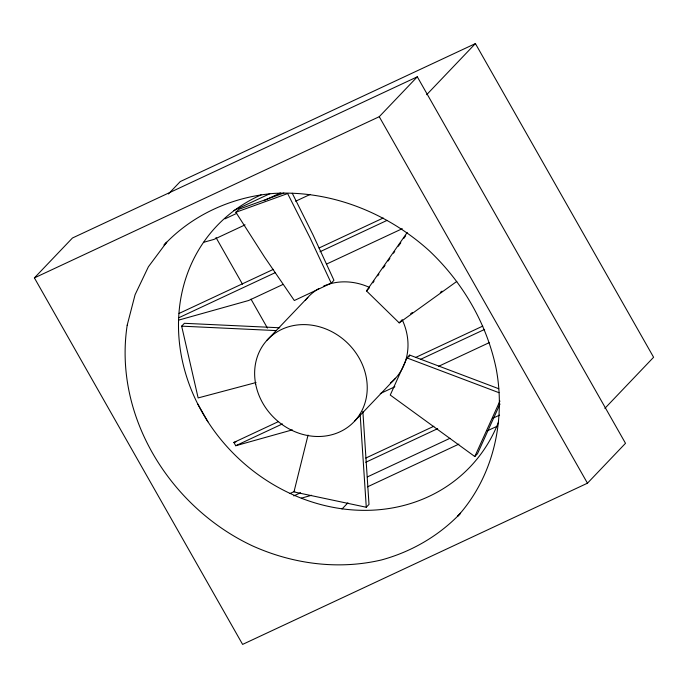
<?xml version="1.0" encoding="UTF-8"?>
<svg xmlns="http://www.w3.org/2000/svg" width="688" height="688" viewBox="0 0 688 688"><rect width="100%" height="100%" fill="white"/><g stroke="black" fill="none" stroke-linecap="round" stroke-linejoin="round"><path stroke-width="1.03" d="M308.052 435.083L293.965 491.937L366.283 507.254L369 504.407L362.86 411.441M498.723 388.72L409.67 355.077L406.952 357.923L390.259 395.05L474.797 456.531L477.515 453.684L499.995 404.028M408.792 357.029L409.67 355.077M474.797 456.531L499.927 401.035M456.789 281.426L399.203 322.87L366.489 290.921L407.201 232.484M372.853 282.837L374.074 281.091M377.721 275.854L378.933 274.116M383.19 268.01L385.013 265.387M388.049 261.027L389.872 258.413M393.519 253.184L394.731 251.438M398.378 246.201L400.812 242.718M403.847 238.358L405.671 235.735M34.4 277.9L72.455 238.005L417.306 76.807L625.504 443.304L587.457 483.2L242.606 644.407L34.4 277.9L379.251 116.702L417.306 76.807M168.448 193.947L180.265 181.563L475.408 43.593L653.6 357.27L604.855 408.38M256.048 382.537L198.135 397.931L181.658 326.155L184.375 323.308L279.775 327.78M426.663 94.703L475.408 43.593M267.099 340.121L307.871 297.379M283.877 193.027L239.089 209.212L235.872 212.274L264.476 256.968L294.318 300.518L331.22 283.155L333.947 280.3L313.023 234.892L292.262 193.251M366.489 290.921L369.207 288.066M399.203 322.87L401.921 320.023M354.759 420.979L395.531 378.237M342.022 509.008L347.913 502.833M410.65 313.737L412.396 312.481M440.311 292.391L442.057 291.136M233.8 210.554L269.765 193.741M224.976 218.853L236.646 213.4M263.865 200.672L280.394 192.95M245.066 224.864L213.959 239.407L203.665 242.296M295.616 201.24L310.202 194.42M179.061 313.444L273.36 269.361M319.051 248.007L383.216 218.01M178.992 317.658L275.234 272.663M319.954 251.765L387.034 220.401M282.682 284.591L248.66 300.493L178.699 320.101M326.43 264.14L402.265 228.691M292.34 429.871L235.752 445.729L233.877 442.436L278.597 421.529M415.672 357.45L482.752 326.095M235.752 445.729L282.415 423.92M420.463 359.385L484.627 329.397M380.275 393.579L394.86 386.759M438.609 366.308L489.159 342.676M289.966 493.52L294.825 491.249M365.792 458.07L433.844 426.259M293.785 495.91L300.587 492.728M365.724 462.284L437.671 428.65M367.34 476.93L449.978 438.299M492.754 418.304L499.557 415.122M367.469 486.846L458.913 444.095M487.13 430.912L496.856 426.362M235.872 212.274L287.627 193.56L310.047 237.859L331.22 283.155M233.877 442.436L235.932 441.851M301.318 498.164L311.604 495.283M181.658 326.155L275.983 330.575M406.952 357.923L499.006 392.702M379.251 116.702L587.457 483.2M215.998 237.541L242.511 284.213M250.991 299.142L267.434 328.081M197.817 404.037L207.896 421.77M360.134 414.288L366.283 507.254M305.266 300.493A59.632 52.4 43.6 0 1 318.957 288.478M323.532 286.156A59.632 52.4 43.6 0 1 368.983 287.197M402.248 319.825A59.632 52.4 43.6 0 1 390.337 383.104M498.594 421.864A174.786 153.587 43.6 0 1 237.403 457.365A174.786 153.587 43.6 0 1 261.105 194.91M127.194 325.192C113.279 416.584 170.59 507.615 252.582 545.919C292.83 564.031 338.47 570.146 381.651 559.903C411.656 551.673 439.056 535.78 460.556 513.214L457.838 516.06C493.52 476.397 505.981 420.136 496.1 368.312C486.683 323.326 462.671 282.364 429.372 250.862C387.49 212.902 331.392 190.309 274.529 193.38C232.888 196.587 192.717 214.424 164.019 245.04L166.737 242.193L148.402 266.772L135.08 294.722L127.194 325.192M255.687 384.205A59.632 52.4 43.6 0 0 347.956 427.085A59.632 52.4 43.6 0 0 329.148 330.369A59.632 52.4 43.6 0 0 255.687 384.205"/></g></svg>
